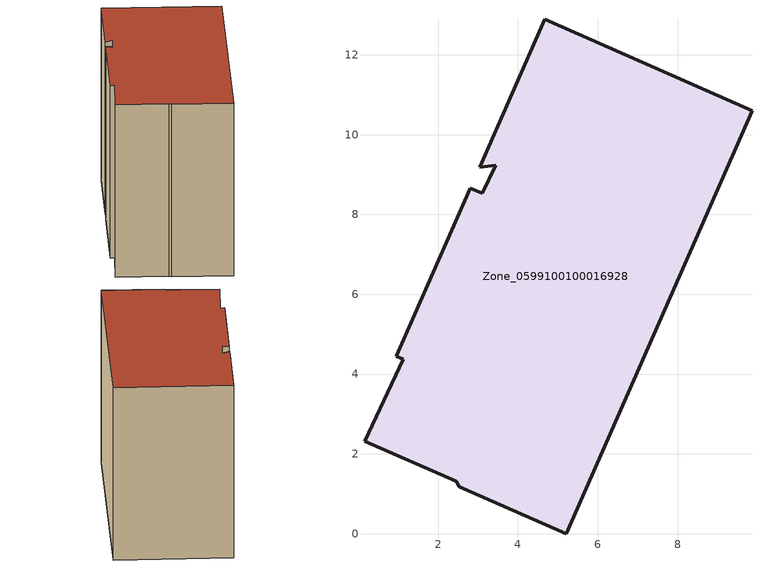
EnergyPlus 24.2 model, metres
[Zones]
Zone_0599100100016928
 floor ground (C_G): 3.11,8.53 3.45,9.24 3.04,9.18 4.67,12.89 9.87,10.6 5.21,0 2.53,1.18 2.45,1.31 0.15,2.32 1.13,4.37 0.95,4.45 2.81,8.66 z0
 wall outside (C_F): 9.87,10.6 4.67,12.89 3.04,9.18 3.45,9.24 3.11,8.53 2.81,8.66 0.95,4.45 1.13,4.37 0.15,2.32 2.45,1.31 2.53,1.18 5.21,0 9.87,10.6 z0:8.83
 roof outside (C_R): 0.15,2.32 2.45,1.31 2.53,1.18 5.21,0 9.87,10.6 4.67,12.89 3.04,9.18 3.45,9.24 3.11,8.53 2.81,8.66 0.95,4.45 1.13,4.37 z8.83
[BUILDING]
Pand.0599100100016928: North Axis=0; Terrain=City; Loads Convergence Tolerance Value=0.04; Temperature Convergence Tolerance Value=0.4; Solar Distribution=FullExterior; Maximum Number of Warmup Days=25; Minimum Number of Warmup Days=1
[Site:Location]
Rotterdam.The.Hague.AP_ZH_NLD Design_Conditions: Latitude=51.96; Longitude=4.45; Time Zone=1; Elevation=-4.5
[SITE:GROUNDTEMPERATURE:BUILDINGSURFACE]
18, 18, 18, 18, 18, 18, 18, 18, 18, 18, 18, 18
[MATERIAL] Thermal Absorptance=0.9; Solar Absorptance=0.7; Visible Absorptance=0.7
Name | Roughness | Thickness | Conductivity | Density | Specific Heat
G.TI.2015-2018 | MediumSmooth | 0.15 | 0.0428571 | 540 | 1210
F.TI.2015-2018 | Rough | 0.3 | 0.0666667 | 1920 | 840
R.TI.2015-2018 | MediumRough | 0.2 | 0.0333333 | 1500 | 1000
[CONSTRUCTION]
C_G: G.TI.2015-2018
C_F: F.TI.2015-2018
C_R: R.TI.2015-2018
[ZONE]
Zone_0599100100016928: Type=1; Multiplier=1; Ceiling Height=Autocalculate; Volume=Autocalculate; Floor Area=autocalculate; Part of Total Floor Area=Yes
[ZONEINFILTRATION:DESIGNFLOWRATE]
Infil_Zone_0599100100016928: Zone or ZoneList or Space or SpaceList=Zone_0599100100016928; Schedule=AlwaysOn; Design Flow Rate Calculation Method=Flow/Area; Flow Rate per Floor Area=0.0015; Constant Term Coefficient=1; Temperature Term Coefficient=0; Velocity Term Coefficient=0; Velocity Squared Term Coefficient=0
[HVACTEMPLATE:ZONE:IDEALLOADSAIRSYSTEM]
Zone_0599100100016928: Maximum Heating Supply Air Temperature=50; Minimum Cooling Supply Air Temperature=13; Maximum Heating Supply Air Humidity Ratio=0.0156; Minimum Cooling Supply Air Humidity Ratio=0.0077; Heating Limit=NoLimit; Cooling Limit=NoLimit; Dehumidification Control Type=ConstantSensibleHeatRatio; Cooling Sensible Heat Ratio=0.7; Dehumidification Setpoint=60; Humidification Control Type=None; Humidification Setpoint=30; Outdoor Air Method=None; Outdoor Air Flow Rate per Person=0.00944; Outdoor Air Flow Rate per Zone Floor Area=0; Outdoor Air Flow Rate per Zone=0; Demand Controlled Ventilation Type=None; Outdoor Air Economizer Type=NoEconomizer; Heat Recovery Type=None; Sensible Heat Recovery Effectiveness=0.7; Latent Heat Recovery Effectiveness=0.65
[ZONECONTROL:THERMOSTAT]
ThermostatControl_Zone_0599100100016928: Zone or ZoneList=Zone_0599100100016928; Control Type Schedule=DualSetpointControlType; Control 1=Thermostat_Zone_0599100100016928; Temperature Difference Between Cutout And Setpoint=0
[THERMOSTATSETPOINT:DUALSETPOINT]
Thermostat_Zone_0599100100016928: Heating Setpoint Temperature Schedule=HeatingSetpoint_Zone_0599100100016928; Cooling Setpoint Temperature Schedule=CoolingSetpoint_Zone_0599100100016928
[SCHEDULE:COMPACT]
HeatingSetpoint_Zone_0599100100016928: Through: 12/31, For: AllDays, Until: 24:00, 21
CoolingSetpoint_Zone_0599100100016928: Through: 12/31, For: AllDays, Until: 24:00, 24
DualSetpointControlType: Through: 12/31, For: AllDays, Until: 24:00, 4
AlwaysOn: Through: 12/31, For: AllDays, Until: 24:00, 1
